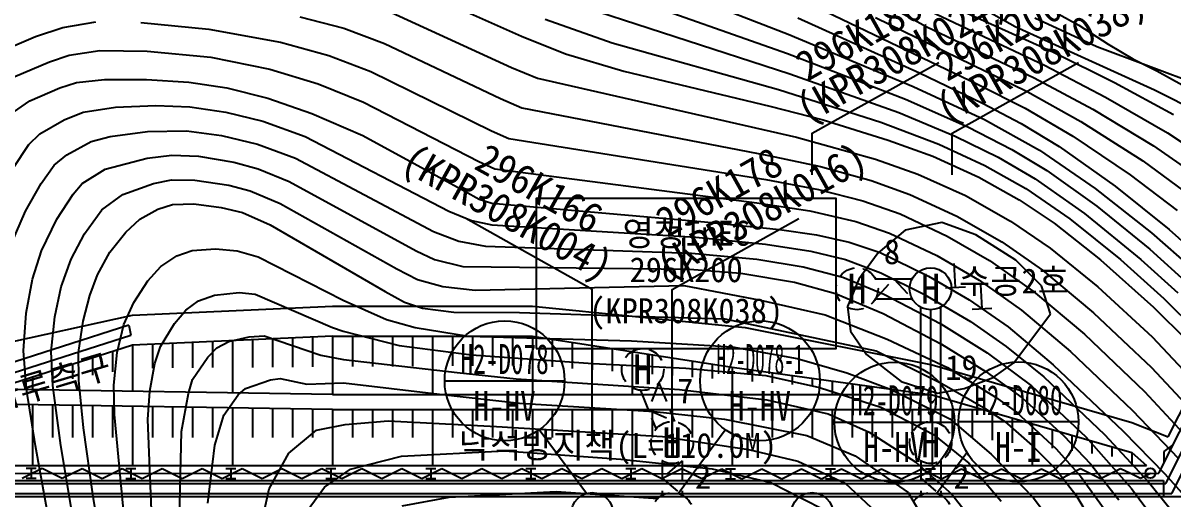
# Model space of a CAD drawing. Header units: millimetres. Extents: x 13158 to 13954, y 1103 to 1809.
# Drawn here: x 13650.7 to 13765.8, y 1495.4 to 1543 of the extents above; entities that cross this region are included whole.
import ezdxf
from ezdxf.enums import TextEntityAlignment as Align
from ezdxf.xclip import XClip

# ---------------------------------------------------------------- set-up
doc = ezdxf.new("R2010")
doc.units = ezdxf.units.MM
doc.header["$LTSCALE"] = 10
doc.header["$MEASUREMENT"] = 0
doc.header["$XCLIPFRAME"] = 2
doc.linetypes.add('HIDDEN', pattern=[0.375, 0.25, -0.125])
for name, color, linetype in [('TN-MANH', 4, 'Continuous'), ('TT-TABL-TEX2', 3, 'Continuous'), ('TT-TEXT', 3, 'Continuous'), ('TZ-BASE', 253, 'Continuous'), ('TZ-CABL', 4, 'Continuous')]:
    doc.layers.add(name, color=color, linetype=linetype)
doc.styles.add('GR', font='GulimChe.ttf')
doc.styles.add('HANA', font='GulimChe.ttf')
doc.styles.get("Standard").update_dxf_attribs({"font": 'GulimChe.ttf'})
doc.styles.add('굴림체', font='GulimChe.ttf')
doc.linetypes.add('I_LINE', pattern='A,3.5,["I",Standard,S=1,R=0,X=-1,Y=-0.5],3.5', length=7)
doc.linetypes.add('ZIGZAG', pattern='A,0.0001,-0.2,[131,ltypeshp.shx,S=0.2,R=0,X=-0.2,Y=0],-0.4,[131,ltypeshp.shx,S=0.2,R=180,X=0.2,Y=0],-0.2', length=0.8001)

# ---------------------------------------------------------------- blocks, each defined once
blk = doc.blocks.new('JD-SGKLSNK8SGJS87')
at = {"layer": 'TZ-BASE'}
for p, q in [((452.42, 66.36, 111), (485.59, 53.51, 111)), ((472.62, 63.83, 109), (504.62, 48.45, 109)), ((446.37, 58.89, 115), (458.92, 53.29, 115)), ((464.19, 59.1, 112), (485.53, 51.55, 112)), ((493.04, 57.8, 107), (499.46, 54.23, 107)), ((462.76, 57.04, 113), (485.75, 49.53, 113)), ((501.09, 56.7, 105), (512.16, 51.68, 105)), ((503.74, 56.82, 104), (508.33, 54.26, 104)), ((445.92, 55.65, 116), (457.93, 50.15, 116)), ((499.17, 56.1, 106), (511.24, 50.38, 106)), ((511.96, 55.91, 101.87), (514.7, 54.4, 101.87)), ((410.3, 53.27, 118), (413.03, 54.16, 118)), ((413.03, 54.16, 118), (416.33, 54.74, 118)), ((420.82, 54.68, 118), (427.63, 54, 118)), ((436.75, 55.22, 117), (441.15, 54.1, 117)), ((441.15, 54.1, 117), (445.2, 52.57, 117)), ((461.3, 54.99, 114), (467.98, 52.62, 114)), ((486.58, 55.14, 110), (498.73, 49.62, 110)), ((494.35, 55.18, 108), (509.51, 47.75, 108)), ((499.46, 54.23, 107), (510.22, 49.14, 107)), ((508.33, 54.26, 104), (522.24, 47.91, 104)), ((510.28, 55.13, 103), (516.49, 52.25, 103)), ((514.7, 54.4, 101.87), (517.63, 52.49, 101.87)), ((406.77, 51.76, 118), (410.3, 53.27, 118)), ((427.63, 54, 118), (434.8, 52.68, 118)), ((458.92, 53.29, 115), (463.32, 51.54, 115)), ((485.59, 53.51, 111), (498.12, 48.26, 111)), ((413.67, 51.39, 119), (416.71, 51.85, 119)), ((416.71, 51.85, 119), (421.47, 51.78, 119)), ((434.8, 52.68, 118), (439.65, 51.37, 118)), ((445.2, 52.57, 117), (456.81, 47.04, 117)), ((467.98, 52.62, 114), (484.62, 47.97, 114)), ((516.49, 52.25, 103), (531.84, 46.51, 103)), ((517.63, 52.49, 101.87), (520.08, 51.04, 101.87)), ((408.22, 49.27, 119), (411.67, 50.74, 119)), ((411.67, 50.74, 119), (413.67, 51.39, 119)), ((421.47, 51.78, 119), (427.82, 51.18, 119)), ((427.82, 51.18, 119), (433.72, 49.98, 119)), ((439.65, 51.37, 118), (443.83, 49.77, 118)), ((463.32, 51.54, 115), (469.15, 49.78, 115)), ((485.53, 51.55, 112), (497.33, 46.98, 112)), ((512.16, 51.68, 105), (518.25, 48.66, 105)), ((520.08, 51.04, 101.87), (522.5, 49.81, 101.87)), ((433.72, 49.98, 119), (438.57, 48.53, 119)), ((443.83, 49.77, 118), (455.9, 43.81, 118)), ((457.93, 50.15, 116), (460.53, 49.09, 116)), ((469.15, 49.78, 115), (483.78, 46.3, 115)), ((485.75, 49.53, 113), (496.67, 45.64, 113)), ((498.73, 49.62, 110), (505.06, 46.58, 110)), ((511.24, 50.38, 106), (517.36, 47.2, 106)), ((522.5, 49.81, 101.87), (525.04, 48.42, 101.87)), ((412.71, 48.13, 120), (414.39, 48.65, 120)), ((414.39, 48.65, 120), (417.18, 48.97, 120)), ((417.18, 48.97, 120), (421.4, 48.97, 120)), ((421.4, 48.97, 120), (425.63, 48.69, 120)), ((425.63, 48.69, 120), (429.42, 48.13, 120)), ((438.57, 48.53, 119), (443.11, 46.69, 119)), ((460.53, 49.09, 116), (486.43, 43.18, 116)), ((504.62, 48.45, 109), (509.33, 46.1, 109)), ((510.22, 49.14, 107), (516.09, 46, 107)), ((518.25, 48.66, 105), (524.16, 45.45, 105)), ((409.71, 46.81, 120), (412.71, 48.13, 120)), ((429.42, 48.13, 120), (433.55, 47.1, 120)), ((484.62, 47.97, 114), (494.88, 44.69, 114)), ((498.12, 48.26, 111), (505.23, 44.94, 111)), ((509.51, 47.75, 108), (514.88, 44.77, 108)), ((517.36, 47.2, 106), (523.57, 43.63, 106)), ((522.24, 47.91, 104), (529.85, 44.11, 104)), ((408.1, 45.7, 120), (409.71, 46.81, 120)), ((415.05, 45.68, 121), (418.29, 46.18, 121)), ((418.29, 46.18, 121), (422.32, 46.37, 121)), ((422.32, 46.37, 121), (425.73, 46.22, 121)), ((425.73, 46.22, 121), (429.33, 45.69, 121)), ((433.55, 47.1, 120), (437.92, 45.57, 120)), ((443.11, 46.69, 119), (454.63, 40.76, 119)), ((456.81, 47.04, 117), (458.94, 46.12, 117)), ((458.94, 46.12, 117), (483.63, 41.35, 117)), ((483.78, 46.3, 115), (489.11, 44.92, 115)), ((497.33, 46.98, 112), (503.59, 44.21, 112)), ((505.06, 46.58, 110), (508.93, 44.54, 110)), ((509.33, 46.1, 109), (514.1, 43.29, 109)), ((410.73, 43.52, 121), (413.17, 44.91, 121)), ((413.17, 44.91, 121), (415.05, 45.68, 121)), ((429.33, 45.69, 121), (433.02, 44.78, 121)), ((437.92, 45.57, 120), (443.03, 43.35, 120)), ((489.11, 44.92, 115), (495.62, 42.88, 115)), ((496.67, 45.64, 113), (502.31, 43.28, 113)), ((505.23, 44.94, 111), (510.75, 41.88, 111)), ((516.09, 46, 107), (522.15, 42.33, 107)), ((417.76, 43.26, 122), (421.48, 43.76, 122)), ((421.48, 43.76, 122), (425.39, 43.81, 122)), ((425.39, 43.81, 122), (428.9, 43.35, 122)), ((433.02, 44.78, 121), (437.27, 43.25, 121)), ((455.9, 43.81, 118), (457.66, 43.04, 118)), ((494.88, 44.69, 114), (500.66, 42.49, 114)), ((503.59, 44.21, 112), (507.99, 41.95, 112)), ((508.93, 44.54, 110), (512.7, 42.25, 110)), ((514.88, 44.77, 108), (521.1, 40.8, 108)), ((409.63, 42.44, 121), (410.73, 43.52, 121)), ((413.42, 41.43, 122), (415.86, 42.74, 122)), ((415.86, 42.74, 122), (417.76, 43.26, 122)), ((428.9, 43.35, 122), (432.51, 42.49, 122)), ((437.27, 43.25, 121), (451.65, 35.77, 121)), ((443.03, 43.35, 120), (453.24, 37.77, 120)), ((457.66, 43.04, 118), (483.38, 38.94, 118)), ((486.43, 43.18, 116), (494.33, 40.99, 116)), ((495.62, 42.88, 115), (500.07, 41.27, 115)), ((502.31, 43.28, 113), (506.6, 41.19, 113)), ((514.1, 43.29, 109), (519.82, 39.43, 109)), ((523.57, 43.63, 106), (527.34, 41.09, 106)), ((408.04, 40.09, 121), (409.63, 42.44, 121)), ((412.16, 40.38, 122), (413.42, 41.43, 122)), ((432.51, 42.49, 122), (436.31, 41.07, 122)), ((500.66, 42.49, 114), (505.27, 40.36, 114)), ((507.99, 41.95, 112), (511.48, 39.85, 112)), ((510.75, 41.88, 111), (516.31, 38.06, 111)), ((512.7, 42.25, 110), (518.32, 38.27, 110)), ((522.15, 42.33, 107), (526.33, 39.4, 107)), ((410.84, 38.54, 122), (412.16, 40.38, 122)), ((417.25, 39.98, 123), (421.46, 41.09, 123)), ((421.46, 41.09, 123), (423.94, 41.38, 123)), ((423.94, 41.38, 123), (426.61, 41.27, 123)), ((426.61, 41.27, 123), (430.14, 40.67, 123)), ((430.14, 40.67, 123), (432.56, 40.01, 123)), ((436.31, 41.07, 122), (450.11, 33.73, 122)), ((454.63, 40.76, 119), (456.26, 40, 119)), ((483.63, 41.35, 117), (488.83, 40.25, 117)), ((494.33, 40.99, 116), (498.57, 39.48, 116)), ((500.07, 41.27, 115), (504.68, 39.18, 115)), ((505.27, 40.36, 114), (509.38, 38.05, 114)), ((506.6, 41.19, 113), (510.31, 39.03, 113)), ((521.1, 40.8, 108), (525.78, 37.34, 108)), ((523.62, 13.18), (537.55, 40.7)), ((523.62, 13.18), (537.55, 40.7)), ((414.94, 38.54, 123), (417.25, 39.98, 123)), ((432.56, 40.01, 123), (435.67, 38.75, 123)), ((456.26, 40, 119), (482.47, 36.62, 119)), ((488.83, 40.25, 117), (493.9, 38.84, 117)), ((498.57, 39.48, 116), (503.35, 37.34, 116)), ((504.68, 39.18, 115), (508.71, 36.92, 115)), ((511.48, 39.85, 112), (516.49, 36.27, 112)), ((519.82, 39.43, 109), (524.52, 35.83, 109)), ((409.28, 35.77, 122), (410.84, 38.54, 122)), ((414.04, 37.49, 123), (414.94, 38.54, 123)), ((419.04, 37.45, 124), (422.08, 38.53, 124)), ((422.08, 38.53, 124), (423.89, 38.9, 124)), ((423.89, 38.9, 124), (426.23, 38.89, 124)), ((426.23, 38.89, 124), (429.62, 38.37, 124)), ((429.62, 38.37, 124), (431.77, 37.82, 124)), ((435.67, 38.75, 123), (448.39, 31.8, 123)), ((483.38, 38.94, 118), (488.65, 37.95, 118)), ((493.9, 38.84, 117), (497.79, 37.45, 117)), ((509.38, 38.05, 114), (513.77, 35.01, 114)), ((510.31, 39.03, 113), (515.25, 35.55, 113)), ((516.31, 38.06, 111), (521.97, 33.6, 111)), ((518.32, 38.27, 110), (523.73, 33.94, 110)), ((523.38, 8.51), (538.76, 39.08)), ((523.99, 7.51), (539.38, 38.08)), ((412.42, 34.99, 123), (414.04, 37.49, 123)), ((416.93, 35.9, 124), (419.04, 37.45, 124)), ((431.77, 37.82, 124), (434.76, 36.55, 124)), ((453.24, 37.77, 120), (454.67, 36.98, 120)), ((454.67, 36.98, 120), (455.96, 36.57, 120)), ((488.65, 37.95, 118), (493.08, 36.81, 118)), ((497.79, 37.45, 117), (502.49, 35.28, 117)), ((503.35, 37.34, 116), (507.85, 34.79, 116)), ((508.71, 36.92, 115), (512.23, 34.56, 115)), ((407.89, 32.54, 122), (409.28, 35.77, 122)), ((415.2, 33.5, 124), (416.93, 35.9, 124)), ((420.74, 34.96, 125), (422.53, 35.98, 125)), ((422.53, 35.98, 125), (423.98, 36.45, 125)), ((423.98, 36.45, 125), (426.12, 36.5, 125)), ((426.12, 36.5, 125), (428.86, 36.15, 125)), ((428.86, 36.15, 125), (431, 35.64, 125)), ((434.76, 36.55, 124), (446.45, 29.99, 124)), ((451.65, 35.77, 121), (453.92, 34.83, 121)), ((455.96, 36.57, 120), (477.24, 34.72, 120)), ((482.47, 36.62, 119), (487.78, 35.81, 119)), ((487.78, 35.81, 119), (492.36, 34.75, 119)), ((493.08, 36.81, 118), (496.8, 35.5, 118)), ((516.49, 36.27, 112), (521.79, 31.97, 112)), ((410.9, 31.82, 123), (412.42, 34.99, 123)), ((419.33, 33.69, 125), (420.74, 34.96, 125)), ((431, 35.64, 125), (433.76, 34.42, 125)), ((453.92, 34.83, 121), (455.94, 34.4, 121)), ((477.24, 34.72, 120), (484.72, 33.95, 120)), ((492.36, 34.75, 119), (495.73, 33.58, 119)), ((496.8, 35.5, 118), (501.52, 33.28, 118)), ((500.99, 34.63, 120.89), (497.3, 33.86, 120.89)), ((504.39, 33.4, 120.89), (500.99, 34.63, 120.89)), ((502.49, 35.28, 117), (506.98, 32.71, 117)), ((507.85, 34.79, 116), (511.81, 32.06, 116)), ((512.23, 34.56, 115), (516.86, 30.9, 115)), ((513.77, 35.01, 114), (518.85, 30.93, 114)), ((515.25, 35.55, 113), (520.89, 30.95, 113)), ((413.87, 30.97, 124), (415.2, 33.5, 124)), ((417.73, 31.66, 125), (419.33, 33.69, 125)), ((433.76, 34.42, 125), (445.29, 27.72, 125)), ((450.11, 33.73, 122), (452.64, 32.76, 122)), ((455.94, 34.4, 121), (476.36, 33.18, 121)), ((484.72, 33.95, 120), (488.44, 33.41, 120)), ((488.44, 33.41, 120), (491.7, 32.69, 120)), ((497.3, 33.86, 120.89), (494.6, 31.61, 120.89)), ((495.73, 33.58, 119), (500.46, 31.33, 119)), ((508.37, 30.88, 120.89), (504.39, 33.4, 120.89)), ((521.97, 33.6, 111), (526.06, 29.99, 111)), ((523.73, 33.94, 110), (527.64, 30.41, 110)), ((452.64, 32.76, 122), (455.3, 32.26, 122)), ((455.3, 32.26, 122), (475.93, 31.58, 122)), ((476.36, 33.18, 121), (483.33, 32.48, 121)), ((483.33, 32.48, 121), (487.87, 31.78, 121)), ((491.7, 32.69, 120), (494.79, 31.65, 120)), ((501.52, 33.28, 118), (505.74, 30.85, 118)), ((506.98, 32.71, 117), (511.04, 29.86, 117)), ((409.97, 28.97, 123), (410.9, 31.82, 123)), ((416.48, 29.39, 125), (417.73, 31.66, 125)), ((422.84, 30.23, 126), (424.42, 31.29, 126)), ((424.42, 31.29, 126), (425.97, 31.84, 126)), ((425.97, 31.84, 126), (428.31, 32, 126)), ((428.31, 32, 126), (430.47, 31.8, 126)), ((430.47, 31.8, 126), (432.58, 31.19, 126)), ((432.58, 31.19, 126), (441.07, 26.88, 126)), ((448.39, 31.8, 123), (450.22, 30.93, 123)), ((475.93, 31.58, 122), (482.47, 30.98, 122)), ((487.87, 31.78, 121), (491.33, 30.93, 121)), ((494.6, 31.61, 120.89), (492.66, 28.98, 120.89)), ((494.79, 31.65, 120), (499.63, 29.27, 120)), ((500.46, 31.33, 119), (504.7, 28.87, 119)), ((511.81, 32.06, 116), (516.57, 28.19, 116)), ((521.79, 31.97, 112), (525.7, 28.43, 112)), ((412.87, 28.2, 124), (413.87, 30.97, 124)), ((421.54, 28.81, 126), (422.84, 30.23, 126)), ((446.45, 29.99, 124), (448.52, 28.92, 124)), ((450.22, 30.93, 123), (453.04, 30.25, 123)), ((453.04, 30.25, 123), (475.72, 29.97, 123)), ((475.72, 29.97, 123), (480.87, 29.57, 123)), ((482.47, 30.98, 122), (487.1, 30.22, 122)), ((487.1, 30.22, 122), (491.06, 29.16, 122)), ((491.33, 30.93, 121), (494.86, 29.59, 121)), ((502.33, 28.14, 120.44), (502.2, 30.54, 120.44)), ((505.74, 30.85, 118), (510.15, 27.75, 118)), ((510.94, 28.3, 120.89), (508.37, 30.88, 120.89)), ((516.86, 30.9, 115), (522.17, 26.16, 115)), ((518.85, 30.93, 114), (523.19, 27.05, 114)), ((520.89, 30.95, 113), (524.58, 27.61, 113)), ((409.35, 25.58, 123), (409.97, 28.97, 123)), ((415.71, 27.33, 125), (416.48, 29.39, 125)), ((420.11, 26.65, 126), (421.54, 28.81, 126)), ((448.52, 28.92, 124), (451.03, 28.22, 124)), ((480.87, 29.57, 123), (486.24, 28.68, 123)), ((491.06, 29.16, 122), (495.16, 27.48, 122)), ((492.66, 28.98, 120.89), (491.54, 26.24, 120.89)), ((494.86, 29.59, 121), (499.12, 27.49, 121)), ((499.63, 29.27, 120), (503.71, 26.89, 120)), ((504.7, 28.87, 119), (508.95, 25.88, 119)), ((511.04, 29.86, 117), (516.14, 25.61, 117)), ((412.22, 25.19, 124), (412.87, 28.2, 124)), ((428.21, 27.38, 127), (430.66, 27.62, 127)), ((430.66, 27.62, 127), (432.27, 27.47, 127)), ((445.29, 27.72, 125), (447.21, 26.68, 125)), ((451.03, 28.22, 124), (454.27, 27.88, 124)), ((454.27, 27.88, 124), (475.15, 28.34, 124)), ((475.15, 28.34, 124), (482.84, 26.88, 124)), ((486.24, 28.68, 123), (490.32, 27.55, 123)), ((501.33, 28.09, 120.44), (503.33, 28.19, 120.44)), ((505, 26.03, 120.44), (504.87, 28.42, 120.44)), ((510.15, 27.75, 118), (515.24, 23.46, 118)), ((511.84, 25.49, 120.89), (510.94, 28.3, 120.89)), ((516.57, 28.19, 116), (522.01, 23.18, 116)), ((415.06, 24.75, 125), (415.71, 27.33, 125)), ((419.14, 24.44, 126), (420.11, 26.65, 126)), ((425.32, 25.87, 127), (426.59, 26.81, 127)), ((426.59, 26.81, 127), (428.21, 27.38, 127)), ((432.27, 27.47, 127), (440.02, 24.14, 127)), ((441.07, 26.88, 126), (445.4, 24.93, 126)), ((447.21, 26.68, 125), (449.02, 26.08, 125)), ((482.84, 26.88, 124), (489.31, 25.39, 124)), ((490.32, 27.55, 123), (495.09, 25.54, 123)), ((495.16, 27.48, 122), (500.86, 24.49, 122)), ((499.12, 27.49, 121), (503.83, 24.72, 121)), ((503.71, 26.89, 120), (507.6, 24.19, 120)), ((523.19, 27.05, 114), (526.48, 23.75, 114)), ((400, 20.95), (420, 25.37)), ((400, 20.95), (420, 25.37)), ((409.08, 21.8, 123), (409.35, 25.58, 123)), ((420, 25.37), (440, 26.27)), ((420, 25.37), (440, 26.27)), ((424.19, 24.52, 127), (425.32, 25.87, 127)), ((440, 26.27), (460, 26.27)), ((440, 26.27), (460, 26.27)), ((449.02, 26.08, 125), (452.15, 25.65, 125)), ((452.15, 25.65, 125), (458.73, 25.64, 125)), ((458.73, 25.64, 125), (469.99, 25.26, 125)), ((460, 26.27), (481.3, 24.12)), ((460, 26.27), (481.3, 24.12)), ((489.31, 25.39, 124), (495.52, 22.97, 124)), ((491.54, 26.24, 120.89), (491.83, 23.77, 120.89)), ((495.09, 25.54, 123), (500.94, 22.45, 123)), ((504, 25.97, 120.44), (505.99, 26.08, 120.44)), ((508.18, 20.58, 120.89), (511.84, 25.49, 120.89)), ((508.95, 25.88, 119), (513.85, 21.73, 119)), ((516.14, 25.61, 117), (521.95, 20.13, 117)), ((522.17, 26.16, 115), (525.51, 22.82, 115)), ((419.64, 24.35), (399.08, 17.77)), ((411.85, 21.73, 124), (412.22, 25.19, 124)), ((414.58, 21.62, 125), (415.06, 24.75, 125)), ((418.47, 21.63, 126), (419.14, 24.44, 126)), ((419.64, 24.35), (419.82, 23.36)), ((422.78, 22.23, 127), (424.19, 24.52, 127)), ((445.4, 24.93, 126), (448.28, 24.13, 126)), ((469.99, 25.26, 125), (479.27, 24.99, 125)), ((479.27, 24.99, 125), (494.39, 21.81, 125)), ((500.86, 24.49, 122), (505.5, 21.61, 122)), ((503.83, 24.72, 121), (507.42, 22.22, 121)), ((507.6, 24.19, 120), (512.1, 20.38, 120)), ((399.54, 16.87), (419.82, 23.36)), ((440, 23.27), (420, 22.37)), ((429.63, 22.72, 128), (431.68, 23.2, 128)), ((431.68, 23.2, 128), (433.15, 23.3, 128)), ((433.15, 23.3, 128), (438.83, 21.37, 128)), ((436, 23.09), (436, 20.17)), ((438, 23.18), (438, 20.18)), ((440, 23.27), (440, 17.41)), ((440, 23.27), (460, 23.27)), ((440.02, 24.14, 127), (441.08, 23.78, 127)), ((441.08, 23.78, 127), (446.67, 22.34, 127)), ((442, 23.27), (442, 20.21)), ((444, 23.27), (444, 20.22)), ((446, 23.27), (446, 20.24)), ((448, 23.27), (448, 20.25)), ((448.28, 24.13, 126), (453.62, 23.27, 126)), ((450, 23.27), (450, 17.41)), ((452, 23.27), (452, 20.28)), ((453.62, 23.27, 126), (469.92, 22.8, 126)), ((454, 23.27), (454, 20.3)), ((456, 23.27), (456, 20.31)), ((458, 23.27), (458, 20.32)), ((460, 23.27), (460, 17.41)), ((460, 23.27), (480, 20.16)), ((481.3, 24.12), (500, 20.4)), ((481.3, 24.12), (500, 20.4)), ((491.83, 23.77, 120.89), (493.43, 21.44, 120.89)), ((515.24, 23.46, 118), (521.25, 17.73, 118)), ((522.01, 23.18, 116), (526.7, 18.23, 116)), ((420, 22.37), (400, 15.97)), ((420, 22.37), (420, 17.74)), ((422, 22.46), (422, 20.07)), ((422.23, 20.54, 127), (422.78, 22.23, 127)), ((424, 22.55), (424, 20.08)), ((426, 22.64), (426, 20.09)), ((427.54, 21.15, 128), (428.44, 22.09, 128)), ((428, 22.73), (428, 20.11)), ((428.44, 22.09, 128), (429.63, 22.72, 128)), ((430, 22.82), (430, 17.57)), ((432, 22.91), (432, 20.14)), ((434, 23), (434, 20.15)), ((446.67, 22.34, 127), (453.91, 21.4, 127)), ((462, 22.96), (462, 20.19)), ((464, 22.65), (464, 20.04)), ((466, 22.34), (466, 19.9)), ((468, 22.02), (468, 19.75)), ((469.92, 22.8, 126), (479.99, 22.19, 126)), ((479.99, 22.19, 126), (486.49, 21.02, 126)), ((495.52, 22.97, 124), (501.55, 20.13, 124)), ((500.94, 22.45, 123), (505.41, 19.7, 123)), ((507.42, 22.22, 121), (511.19, 19.18, 121)), ((409.39, 17.97, 123), (409.08, 21.8, 123)), ((412.03, 18.32, 124), (411.85, 21.73, 124)), ((414.63, 18.84, 125), (414.58, 21.62, 125)), ((416, 21.09), (416, 19.35)), ((418, 21.73), (418, 19.7)), ((418.11, 18.35, 126), (418.47, 21.63, 126)), ((426.01, 18.93, 128), (427.54, 21.15, 128)), ((438.83, 21.37, 128), (441.09, 20.94, 128)), ((441.09, 20.94, 128), (452.49, 19.62, 128)), ((453.91, 21.4, 127), (466.07, 20.52, 127)), ((470, 21.71), (470, 17.41)), ((472, 21.4), (472, 19.46)), ((474, 21.09), (474, 19.31)), ((476, 20.78), (476, 19.16)), ((486.49, 21.02, 126), (491.48, 19.58, 126)), ((493.43, 21.44, 120.89), (496.91, 18.73, 120.89)), ((494.39, 21.81, 125), (500.97, 18.53, 125)), ((505.5, 21.61, 122), (509.95, 18.28, 122)), ((513.85, 21.73, 119), (520.03, 15.86, 119)), ((412, 19.81), (412, 18.64)), ((414, 20.45), (414, 18.99)), ((421.72, 17.76, 127), (422.23, 20.54, 127)), ((452.49, 19.62, 128), (458.39, 18.98, 128)), ((466.07, 20.52, 127), (475.37, 20.06, 127)), ((475.37, 20.06, 127), (483.36, 19.34, 127)), ((478, 20.47), (478, 19.02)), ((480, 20.16), (480, 17.41)), ((480, 20.16), (500, 17.4)), ((482, 19.88), (482, 18.72)), ((484, 19.61), (484, 18.58)), ((491.48, 19.58, 126), (495.92, 17.92, 126)), ((500, 20.4), (520, 14.61)), ((500, 20.4), (520, 14.61)), ((501.55, 20.13, 124), (506.34, 17.16, 124)), ((505.41, 19.7, 123), (509.03, 17.1, 123)), ((506.12, 19.14, 120.89), (508.18, 20.58, 120.89)), ((512.1, 20.38, 120), (519.12, 13.74, 120)), ((521.95, 20.13, 117), (526.28, 15.49, 117)), ((410, 19.17), (410, 17.9)), ((415.08, 14.07, 125), (414.63, 18.84, 125)), ((425.58, 17.52, 128), (426.01, 18.93, 128)), ((431.29, 18.03, 129), (433.79, 18.9, 129)), ((433.79, 18.9, 129), (434.77, 19.04, 129)), ((434.77, 19.04, 129), (437.44, 18.45, 129)), ((437.44, 18.45, 129), (441.09, 18.6, 129)), ((441.09, 18.6, 129), (450.71, 17.45, 129)), ((458.39, 18.98, 128), (474.72, 17.94, 128)), ((483.36, 19.34, 127), (488.72, 18.11, 127)), ((486, 19.33), (486, 18.43)), ((488, 19.06), (488, 18.28)), ((490, 18.78), (490, 17.41)), ((492, 18.5), (492, 17.99)), ((496.91, 18.73, 120.89), (500.53, 17.54, 120.89)), ((500.97, 18.53, 125), (505.15, 16.13, 125)), ((503.22, 18.01, 120.89), (506.12, 19.14, 120.89)), ((511.19, 19.18, 121), (517.26, 13.43, 121)), ((440, 17.41), (406.24, 17.96)), ((410.28, 12.27, 123), (409.39, 17.97, 123)), ((412.81, 12.33, 124), (412.03, 18.32, 124)), ((418.2, 15.41, 126), (418.11, 18.35, 126)), ((421.51, 14.92, 127), (421.72, 17.76, 127)), ((424.88, 13.73, 128), (425.58, 17.52, 128)), ((429.14, 15.37, 129), (430.58, 17.38, 129)), ((430.58, 17.38, 129), (431.29, 18.03, 129)), ((440, 17.41), (499.93, 17.41)), ((450.71, 17.45, 129), (458.71, 16.54, 129)), ((474.72, 17.94, 128), (483.48, 16.89, 128)), ((488.72, 18.11, 127), (494.88, 16.16, 127)), ((494, 18.23), (494, 17.84)), ((495.92, 17.92, 126), (501.76, 15, 126)), ((496, 17.95), (496, 17.41)), ((498, 17.68), (498, 17.41)), ((500, 17.4), (520, 11.61)), ((500.53, 17.54, 120.89), (503.22, 18.01, 120.89)), ((509.95, 18.28, 122), (515.4, 13.17, 122)), ((521.25, 17.73, 118), (526.01, 12.6, 118)), ((440, 15.91), (401.78, 16.54)), ((410, 16.4), (410, 10.31)), ((412, 16.37), (412, 13.13)), ((414, 16.34), (414, 13.13)), ((416, 16.3), (416, 13.13)), ((418, 16.27), (418, 13.13)), ((420, 16.24), (420, 10.31)), ((422, 16.2), (422, 13.13)), ((424, 16.17), (424, 13.13)), ((426, 16.14), (426, 13.13)), ((458.71, 16.54, 129), (472.19, 15.73, 129)), ((483.48, 16.89, 128), (489.61, 15.5, 128)), ((494.88, 16.16, 127), (500.13, 13.41, 127)), ((505.15, 16.13, 125), (507.28, 14.72, 125)), ((506.34, 17.16, 124), (508.45, 15.66, 124)), ((509.03, 17.1, 123), (513.19, 13.28, 123)), ((419.17, 5.16, 126), (418.2, 15.41, 126)), ((428, 16.1), (428, 13.13)), ((428.24, 12.36, 129), (429.14, 15.37, 129)), ((430, 16.07), (430, 10.31)), ((432, 16.04), (432, 13.13)), ((434, 16.01), (434, 13.13)), ((436, 15.97), (436, 13.13)), ((438, 15.94), (438, 13.13)), ((440, 15.91), (505.15, 15.91)), ((440, 15.91), (440, 10.31)), ((442, 15.91), (442, 13.13)), ((444, 15.91), (444, 13.12)), ((446, 15.91), (446, 13.12)), ((448, 15.91), (448, 13.12)), ((450, 15.91), (450, 10.31)), ((452, 15.91), (452, 13.12)), ((454, 15.91), (454, 13.12)), ((456, 15.91), (456, 13.12)), ((458, 15.91), (458, 13.12)), ((460, 15.91), (460, 10.31)), ((462, 15.91), (462, 13.12)), ((464, 15.91), (464, 13.12)), ((466, 15.91), (466, 13.12)), ((468, 15.91), (468, 13.12)), ((470, 15.91), (470, 10.31)), ((472, 15.91), (472, 13.12)), ((472.19, 15.73, 129), (479.23, 14.96, 129)), ((474, 15.91), (474, 13.12)), ((476, 15.91), (476, 13.12)), ((478, 15.91), (478, 13.12)), ((479.23, 14.96, 129), (487.46, 13.31, 129)), ((480, 15.91), (480, 10.31)), ((482, 15.91), (482, 13.12)), ((484, 15.91), (484, 13.12)), ((486, 15.91), (486, 13.11)), ((488, 15.91), (488, 13.11)), ((489.61, 15.5, 128), (493.69, 13.64, 128)), ((490, 15.91), (490, 10.31)), ((492, 15.91), (492, 13.11)), ((494, 15.91), (494, 13.11)), ((496, 15.91), (496, 13.11)), ((498, 15.91), (498, 13.11)), ((500, 15.91), (500, 10.31)), ((501.76, 15, 126), (505.92, 11.44, 126)), ((502, 15.91), (502, 13.11)), ((504, 15.91), (504, 13.11)), ((506, 15.66), (506, 12.84)), ((508, 15.08), (508, 12.57)), ((508.45, 15.66, 124), (512.41, 11.98, 124)), ((520.03, 15.86, 119), (524.65, 11.01, 119)), ((416.04, 7.22, 125), (415.08, 14.07, 125)), ((421.9, 5.84, 127), (421.51, 14.92, 127)), ((435.64, 11.54, 130), (438.41, 13.85, 130)), ((438.41, 13.85, 130), (441.26, 14.43, 130)), ((441.26, 14.43, 130), (445.57, 14.8, 130)), ((445.57, 14.8, 130), (456.41, 14.21, 130)), ((456.41, 14.21, 130), (473.04, 13.21, 130)), ((507.28, 14.72, 125), (510.03, 12.33, 125)), ((510, 14.51), (510, 10.31)), ((512, 13.93), (512, 12.04)), ((520, 14.61), (523.62, 13.18)), ((520, 14.61), (523.62, 13.18)), ((424.71, 5.1, 128), (424.88, 13.73, 128)), ((473.04, 13.21, 130), (481.62, 11.93, 130)), ((487.46, 13.31, 129), (492.29, 11.29, 129)), ((493.69, 13.64, 128), (498.38, 10.66, 128)), ((500.13, 13.41, 127), (503.69, 10.56, 127)), ((513.19, 13.28, 123), (515.85, 10.49, 123)), ((514, 13.35), (514, 11.77)), ((515.4, 13.17, 122), (519.97, 8.01, 122)), ((516, 12.77), (516, 11.5)), ((517.26, 13.43, 121), (521.61, 8.73, 121)), ((519.12, 13.74, 120), (523.28, 9.49, 120)), ((416.39, -21.37, 123), (410.28, 12.27, 123)), ((419.09, -24.58, 124), (412.81, 12.33, 124)), ((427.52, 6.55, 129), (428.24, 12.36, 129)), ((433.67, 7.98, 130), (435.64, 11.54, 130)), ((446.91, 11.25, 131), (457.22, 11.79, 131)), ((457.22, 11.79, 131), (468.86, 10.95, 131)), ((481.62, 11.93, 130), (486.58, 10.74, 130)), ((510.03, 12.33, 125), (512.34, 9.97, 125)), ((512.41, 11.98, 124), (514.86, 9.26, 124)), ((518, 12.19), (518, 11.23)), ((520, 11.61), (520, 10.31)), ((520, 11.61), (521.47, 10.31)), ((523.2, 11.72), (523.19, 10.6)), ((524.1, 12.38), (523.2, 11.72)), ((441.8, 9.95, 131), (446.91, 11.25, 131)), ((468.86, 10.95, 131), (478.01, 9.98, 131)), ((486.58, 10.74, 130), (491.31, 8.54, 130)), ((492.29, 11.29, 129), (497.6, 7.6, 129)), ((498.38, 10.66, 128), (501.96, 7.45, 128)), ((503.69, 10.56, 127), (506.92, 6.76, 127)), ((505.92, 11.44, 126), (510.12, 7.11, 126)), ((515.85, 10.49, 123), (518.68, 6.87, 123)), ((392.34, 10.31), (521.47, 10.31)), ((408.95, 9.04), (410.95, 10.04)), ((409.34, 10.04), (410.34, 10.04)), ((409.84, 10.04), (409.84, 9.04)), ((410.95, 10.04), (411.95, 9.54)), ((411.95, 9.54), (412.95, 9.04)), ((412.95, 9.04), (414.95, 10.03)), ((414.95, 10.03), (415.95, 9.53)), ((415.95, 9.53), (416.95, 9.03)), ((416.95, 9.03), (418.95, 10.03)), ((418.95, 10.03), (419.95, 9.53)), ((419.34, 10.03), (420.34, 10.03)), ((419.84, 10.03), (419.84, 9.03)), ((419.95, 9.53), (420.95, 9.03)), ((420.95, 9.03), (422.95, 10.03)), ((422.95, 10.03), (423.95, 9.53)), ((423.95, 9.53), (424.95, 9.03)), ((424.95, 9.03), (426.95, 10.03)), ((426.95, 10.03), (427.95, 9.53)), ((427.95, 9.53), (428.95, 9.03)), ((428.95, 9.03), (430.95, 10.02)), ((429.34, 10.03), (430.34, 10.03)), ((429.84, 10.03), (429.84, 9.03)), ((430.95, 10.02), (431.95, 9.52)), ((431.95, 9.52), (432.95, 9.02)), ((432.95, 9.02), (434.95, 10.02)), ((434.95, 10.02), (435.95, 9.52)), ((435.95, 9.52), (436.95, 9.02)), ((436.95, 9.02), (438.95, 10.02)), ((438.95, 10.02), (439.95, 9.52)), ((439.2, 8.16, 131), (441.8, 9.95, 131)), ((439.34, 10.02), (440.34, 10.02)), ((439.84, 10.02), (439.84, 9.02)), ((439.95, 9.52), (440.95, 9.02)), ((440.95, 9.02), (442.95, 10.02)), ((442.95, 10.02), (443.95, 9.52)), ((443.95, 9.52), (444.95, 9.02)), ((444.95, 9.02), (446.95, 10.01)), ((446.95, 10.01), (447.95, 9.51)), ((447.95, 9.51), (448.95, 9.01)), ((448.95, 9.01), (450.95, 10.01)), ((449.34, 10.01), (450.34, 10.01)), ((449.84, 10.01), (449.84, 9.01)), ((450.95, 10.01), (451.95, 9.51)), ((451.95, 9.51), (452.95, 9.01)), ((452.95, 9.01), (454.95, 10.01)), ((454.95, 10.01), (455.95, 9.51)), ((455.95, 9.51), (456.95, 9.01)), ((456.95, 9.01), (458.95, 10.01)), ((458.95, 10.01), (459.95, 9.51)), ((459.34, 10.01), (460.34, 10.01)), ((459.84, 10.01), (459.84, 9.01)), ((459.95, 9.51), (460.95, 9.01)), ((460.95, 9.01), (462.95, 10)), ((462.95, 10), (463.95, 9.5)), ((463.95, 9.5), (464.95, 9)), ((464.95, 9), (466.95, 10)), ((466.95, 10), (467.95, 9.5)), ((467.95, 9.5), (468.95, 9)), ((468.95, 9), (470.95, 10)), ((469.34, 10), (470.34, 10)), ((469.84, 10), (469.84, 9)), ((470.95, 10), (471.95, 9.5)), ((471.95, 9.5), (472.95, 9)), ((472.95, 9), (474.95, 10)), ((474.95, 10), (475.95, 9.5)), ((475.95, 9.5), (476.95, 9)), ((476.95, 9), (478.95, 9.99)), ((478.01, 9.98, 131), (483.88, 8.63, 131)), ((478.95, 9.99), (479.95, 9.49)), ((479.34, 9.99), (480.34, 9.99)), ((479.84, 9.99), (479.84, 8.99)), ((479.95, 9.49), (480.95, 8.99)), ((480.95, 8.99), (482.95, 9.99)), ((482.95, 9.99), (483.95, 9.49)), ((483.95, 9.49), (484.95, 8.99)), ((484.95, 8.99), (486.95, 9.99)), ((486.95, 9.99), (487.95, 9.49)), ((487.95, 9.49), (488.95, 8.99)), ((488.95, 8.99), (490.95, 9.99)), ((489.34, 9.99), (490.34, 9.99)), ((489.84, 9.99), (489.84, 8.99)), ((490.95, 9.99), (491.95, 9.49)), ((491.95, 9.49), (492.95, 8.99)), ((492.95, 8.99), (494.95, 9.98)), ((494.95, 9.98), (495.95, 9.48)), ((495.95, 9.48), (496.95, 8.98)), ((496.95, 8.98), (498.95, 9.98)), ((498.95, 9.98), (499.95, 9.48)), ((499.34, 9.98), (500.34, 9.98)), ((499.84, 9.98), (499.84, 8.98)), ((499.95, 9.48), (500.95, 8.98)), ((500.95, 8.98), (502.95, 9.98)), ((502.95, 9.98), (503.95, 9.48)), ((503.95, 9.48), (504.95, 8.98)), ((504.95, 8.98), (506.95, 9.98)), ((506.95, 9.98), (507.95, 9.48)), ((507.95, 9.48), (508.95, 8.98)), ((508.95, 8.98), (510.95, 9.97)), ((510.95, 9.97), (511.95, 9.47)), ((511.84, 9.49), (512.84, 8.99)), ((512.34, 9.97, 125), (514.38, 7.39, 125)), ((512.84, 8.99), (514.84, 10.01)), ((514.84, 10.01), (515.84, 9.51)), ((514.86, 9.26, 124), (517.21, 5.98, 124)), ((515.84, 9.51), (516.84, 9.02)), ((516.84, 9.02), (518.84, 10.03)), ((518.84, 10.03), (519.84, 9.54)), ((519.84, 9.54), (520.84, 9.04)), ((520.84, 9.04), (521.84, 9.55)), ((523.28, 9.49, 120), (525.52, 6.98, 120)), ((389.91, 8.5), (523.38, 8.51)), ((390.31, 8.8), (523.16, 8.81)), ((409.34, 9.04), (410.34, 9.04)), ((419.34, 9.03), (420.34, 9.03)), ((429.34, 9.03), (430.34, 9.03)), ((437.46, 5.79, 131), (439.2, 8.16, 131)), ((439.34, 9.02), (440.34, 9.02)), ((449.34, 9.01), (450.34, 9.01)), ((459.34, 9.01), (460.34, 9.01)), ((469.34, 9), (470.34, 9)), ((479.34, 8.99), (480.34, 8.99)), ((483.88, 8.63, 131), (488.98, 6, 131)), ((489.34, 8.99), (490.34, 8.99)), ((491.31, 8.54, 130), (494.95, 5.13, 130)), ((499.34, 8.98), (500.34, 8.98)), ((521.61, 8.73, 121), (524, 5.77, 121)), ((523.16, 8.81), (523.16, 7.21)), ((280, 7.19), (574.8, 7.21)), ((389.64, 7.5), (523.99, 7.51)), ((418.86, -9.98, 125), (416.04, 7.22, 125)), ((432.39, 2.15, 130), (433.67, 7.98, 130)), ((446.96, 6.29, 132), (451.67, 7.15, 132)), ((451.67, 7.15, 132), (462.4, 7.71, 132)), ((462.4, 7.71, 132), (472.58, 7, 132)), ((497.6, 7.6, 129), (499.88, 3.74, 129)), ((501.96, 7.45, 128), (505, 3.63, 128)), ((510.12, 7.11, 126), (512.35, 4.2, 126)), ((514.38, 7.39, 125), (515.82, 4.99, 125)), ((519.97, 8.01, 122), (522.15, 5.05, 122))]:
    blk.add_line(p, q, dxfattribs=at)
at = {"layer": 'TZ-BASE', "ltscale": 0.2}
for p, q in [((522.68, 9.56), (538.21, 40.34)), ((399.95, 9.54), (509.84, 9.47)), ((509.84, 9.47), (522.68, 9.56))]:
    blk.add_line(p, q, dxfattribs=at)
at = {"layer": 'TZ-BASE'}
blk.add_circle((521.84, 9.55), 0.5, dxfattribs=at)
at = {"layer": 'TZ-BASE', "style": 'HANA'}
blk.add_text('산마루측구', height=2.5, rotation=16.618, dxfattribs=at).set_placement((403.04, 14.77))
at = {"layer": 'TZ-BASE', "linetype": 'I_LINE', "ltscale": 0.2, "style": 'HANA'}
blk.add_text('낙석방지책(L=110.0M)', height=2.5, rotation=0.0025, dxfattribs=at).set_placement((452.63, 11.08))

msp = doc.modelspace()

# ---------------------------------------------------------------- linework, layer by layer
at = {"layer": 'TN-MANH'}
for centre in [(13707.67, 1493.84), (13729.67, 1493.84)]:
    msp.add_circle(centre, 2.1, dxfattribs=at)
at = {"layer": 'TZ-BASE'}
for p, q in [((13692.9, 1507.13), (13704.9, 1507.13)), ((13731.9, 1503), (13743.9, 1503)), ((13756.31, 1503.02), (13744.31, 1503.02)), ((13707.1, 1495.86), (13702.37, 1502.23)), ((13716.25, 1495.86), (13720.98, 1502.23)), ((13742.11, 1495.86), (13745.15, 1499.96))]:
    msp.add_line(p, q, dxfattribs=at)
at = {"layer": 'TZ-BASE', "flags": 128}
for points in [[(13729.67, 1527.74), (13729.67, 1531.92), (13742.33, 1539)], [(13743.67, 1527.74), (13743.67, 1531.92), (13756.33, 1539)], [(13707.67, 1500.59), (13707.67, 1516.29), (13695.02, 1523.38)], [(13715.67, 1500.59), (13715.67, 1516.29), (13728.33, 1523.38)]]:
    msp.add_lwpolyline(points, dxfattribs=at)
at = {"layer": 'TZ-BASE'}
for centre in [(13698.9, 1507.13), (13724.45, 1507.13), (13737.9, 1503), (13750.31, 1503.02)]:
    msp.add_circle(centre, 6, dxfattribs=at)
at = {"layer": 'TZ-CABL'}
msp.add_lwpolyline([(13702.06, 1510.37), (13732.06, 1510.37), (13732.06, 1525.37), (13702.06, 1525.37)], close=True, dxfattribs=at)
at = {"layer": 'TZ-CABL', "ltscale": 0.8}
for points in [[(13736, 1517.35), (13739.68, 1517.35)], [(13736, 1515.35), (13739.68, 1515.35)], [(13740.52, 1514.5), (13740.52, 1502.81)], [(13742.52, 1514.5), (13742.52, 1502.81)]]:
    msp.add_lwpolyline(points, dxfattribs=at)
at = {"layer": 'TZ-CABL', "linetype": 'HIDDEN', "ltscale": 0.8}
for points in [[(13736, 1515.35), (13737.84, 1517.35), (13739.68, 1515.35)], [(13714.34, 1506.93), (13713.26, 1504.24), (13715.9, 1503.05)], [(13714.34, 1506.93), (13715.9, 1503.05)], [(13712.48, 1506.18), (13714.05, 1502.3)], [(13714.67, 1499.12), (13714.67, 1495.69)], [(13716.67, 1499.12), (13714.67, 1497.4), (13716.67, 1495.69)], [(13716.67, 1499.12), (13716.67, 1495.69)], [(13740.53, 1499.12), (13740.53, 1495.69)], [(13742.53, 1499.12), (13740.53, 1497.4), (13742.53, 1495.69)], [(13742.53, 1499.12), (13742.53, 1495.69)]]:
    msp.add_lwpolyline(points, dxfattribs=at)
at = {"layer": 'TZ-CABL', "linetype": 'ZIGZAG', "ltscale": 0.5}
msp.add_lwpolyline([(13741.52, 1514.25), (13741.52, 1503.06)], dxfattribs=at)
at = {"layer": 'TZ-CABL', "linetype": 'HIDDEN', "ltscale": 0.7}
for centre in [(13734.16, 1516.35), (13712.72, 1508.27), (13715.66, 1500.96), (13741.52, 1500.96), (13715.67, 1493.84), (13741.53, 1493.84)]:
    msp.add_circle(centre, 2.1, dxfattribs=at)
at = {"layer": 'TZ-CABL'}
msp.add_circle((13741.52, 1516.35), 2.1, dxfattribs=at)

# ---------------------------------------------------------------- block references
at = {"layer": 'TZ-BASE'}
ref = msp.add_blockref('JD-SGKLSNK8SGJS87', (13241.67, 1488.34), dxfattribs=at)
XClip(ref).set_block_clipping_path([(0, -75), (699.9999999994, 75)])

# ---------------------------------------------------------------- texts
at = {"layer": 'TN-MANH', "linetype": 'ByBlock', "style": 'GR'}
for p in [(13734.16, 1516.35), (13741.52, 1516.35), (13712.72, 1508.27), (13715.66, 1500.96), (13741.52, 1500.96)]:
    msp.add_text('H', height=3, rotation=359.9999, dxfattribs=at).set_placement(p, align=Align.MIDDLE)
at = {"layer": 'TT-TABL-TEX2', "style": '굴림체'}
for s, p in [('영청InEC', (13717.06, 1521.94)), ('296K200', (13717.06, 1518.24)), ('(KPR308K038)', (13717.06, 1513.96))]:
    msp.add_text(s, height=2.5, dxfattribs=at).set_placement(p, align=Align.MIDDLE)
at = {"layer": 'TT-TEXT', "style": '굴림체'}
for s, p in [('8', (13737.65, 1518.81)), ('수공2호', (13749.86, 1515.88)), ('19', (13744.61, 1507.23)), ('7', (13716.98, 1504.87)), ('2', (13718.75, 1496.32)), ('2', (13744.61, 1496.32))]:
    msp.add_text(s, height=2.5, dxfattribs=at).set_placement(p, align=Align.CENTER)
at = {"layer": 'TZ-BASE', "style": 'GR'}
for s, rotation, p in [('296K186', 29.2386, (13729.16, 1537.05)), ('(KPR308K024)', 29.2386, (13729.16, 1532.77)), ('296K200', 29.2386, (13743.16, 1537.05)), ('(KPR308K038)', 29.2386, (13743.16, 1532.77)), ('(KPR308K004)', 330.7612, (13688.33, 1528.35)), ('296K166', 330.7612, (13695.71, 1528.42)), ('(KPR308K016)', 29.2386, (13715.17, 1517.15)), ('296K178', 29.2386, (13715.17, 1521.43))]:
    msp.add_text(s, height=3, rotation=rotation, dxfattribs=at).set_placement(p)
for s, width, p in [('H2-D078', 0.65, (13698.9, 1509.29)), ('H2-D078-1', 0.5, (13724.45, 1509.29)), ('H2-D079', 0.65, (13737.9, 1505.16)), ('H2-D080', 0.65, (13750.31, 1505.18)), ('H-HV', 0.8, (13698.9, 1504.63)), ('H-HV', 0.8, (13724.45, 1504.63)), ('H-HV', 0.8, (13737.9, 1500.5)), ('H-I', 0.8, (13750.31, 1500.52))]:
    msp.add_text(s, height=3, rotation=359.9999, dxfattribs=dict(at, width=width)).set_placement(p, align=Align.MIDDLE)

doc.saveas('drawing.dxf')
